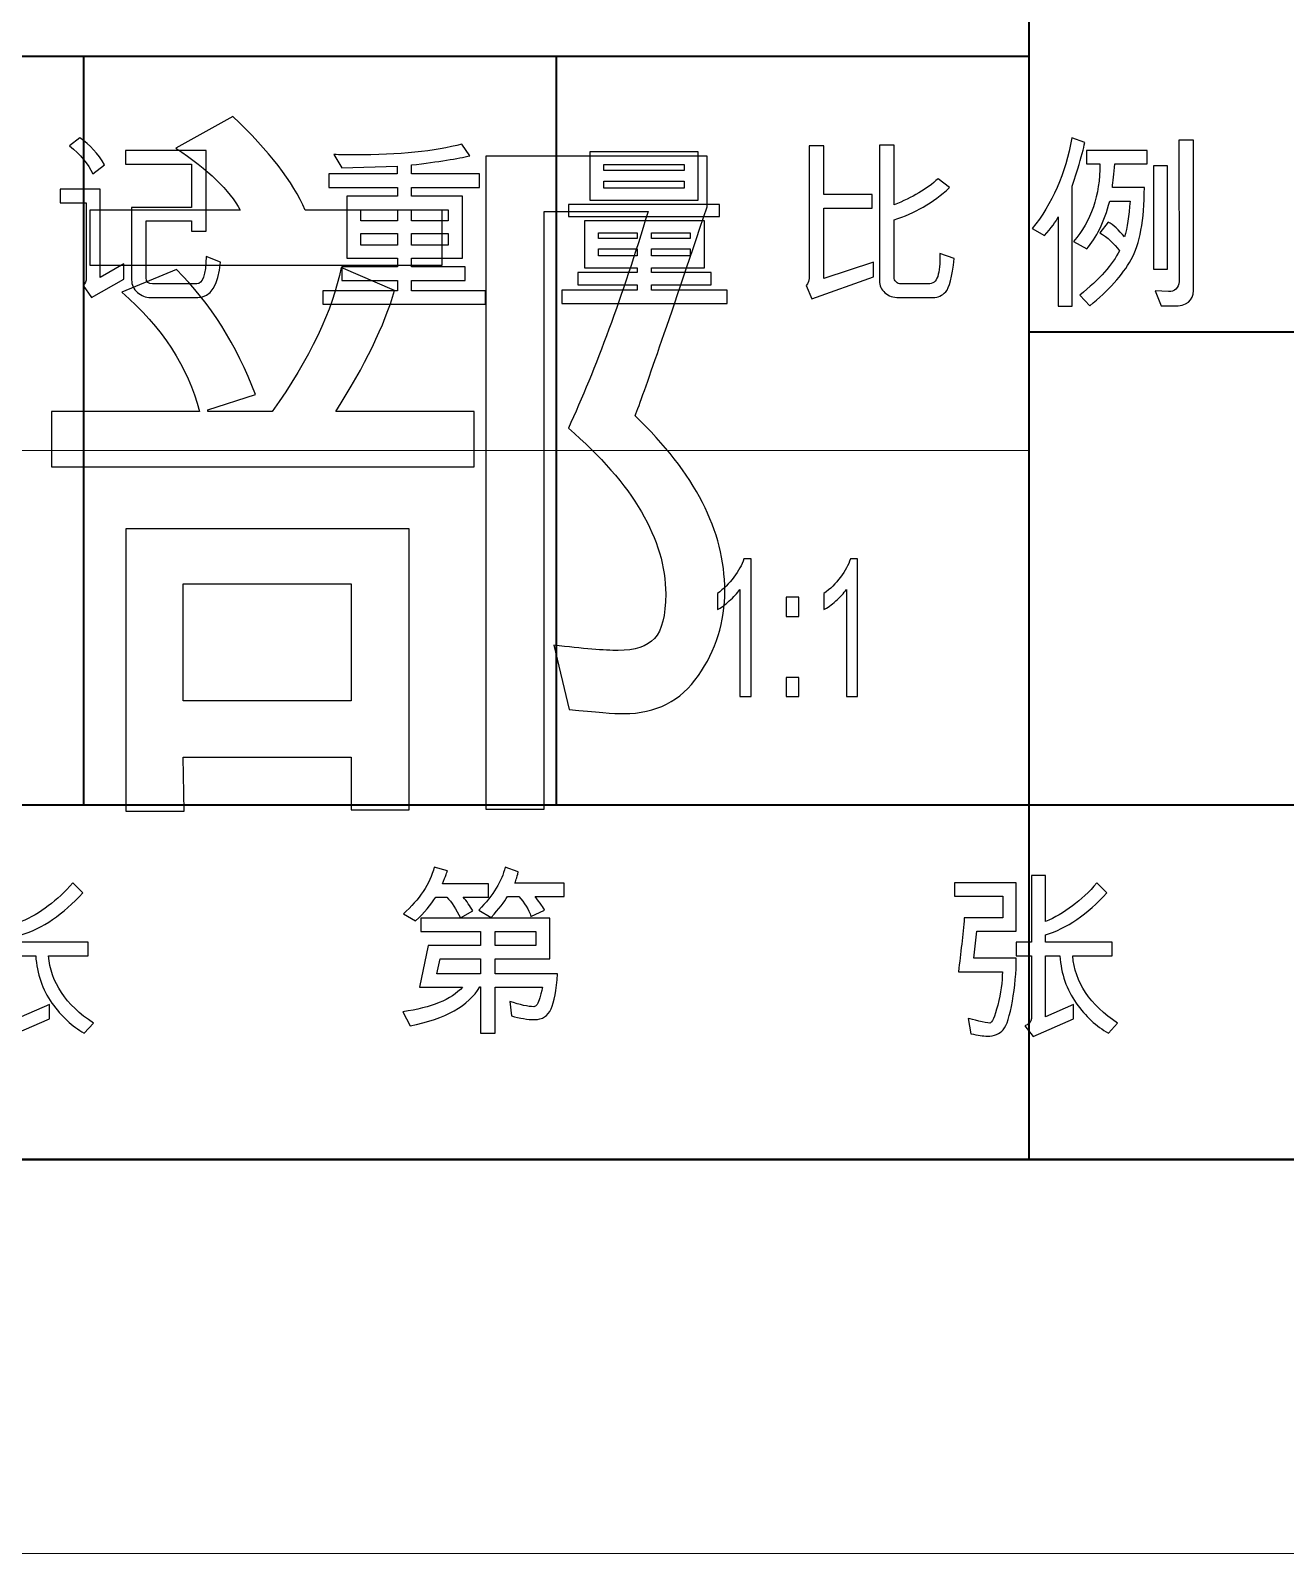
# Model space of a CAD drawing. Header units: millimetres. Extents: x -945 to 945, y -155 to 148.
# Drawn here: x 859.89 to 891.75, y -148.5 to -109.84 of the extents above; entities that cross this region are included whole.
import ezdxf

# ---------------------------------------------------------------- set-up
doc = ezdxf.new("R2010")
doc.units = ezdxf.units.MM
doc.header["$MEASUREMENT"] = 0
doc.layers.add('layer 1', color=7, linetype='Continuous')

msp = doc.modelspace()

# ---------------------------------------------------------------- linework, layer by layer
at = {"layer": 'layer 1', "lineweight": 35}
for points in [[(885.2319, -82.5), (885.2319, -82.5), (885.2319, -138.5), (885.2319, -138.5)], [(885.2319, -110.5), (885.2319, -110.5), (755.2319, -110.5), (755.2319, -110.5)], [(861.2319, -110.5), (861.2319, -110.5), (861.2319, -129.5), (861.2319, -129.5)], [(873.2319, -110.5), (873.2319, -110.5), (873.2319, -129.5), (873.2319, -129.5)], [(935.2319, -117.5), (935.2319, -117.5), (885.2319, -117.5), (885.2319, -117.5)], [(935.2319, -129.5), (935.2319, -129.5), (835.2319, -129.5), (835.2319, -129.5)], [(535.2319, -138.5), (535.2319, -138.5), (935.2319, -138.5), (935.2319, -138.5)], [(935.2319, -138.5), (935.2319, -138.5), (755.2319, -138.5), (755.2319, -138.5)]]:
    msp.add_open_spline(points, degree=3, dxfattribs=at)
at = {"layer": 'layer 1', "color": 3}
for points, knots in [([(870.337, -115.7964), (870.337, -115.7964), (861.3926, -115.7964), (861.3926, -115.7964), (861.3926, -115.7964), (861.3926, -114.3997), (861.3926, -114.3997), (861.3926, -114.3997), (865.2102, -114.3997), (865.2102, -114.3997), (864.9509, -113.9006), (864.4065, -113.3756), (863.5769, -112.8247), (863.5769, -112.8247), (865.0287, -112.0274), (865.0287, -112.0274), (865.9491, -112.8927), (866.5583, -113.6867), (866.863, -114.3997), (866.863, -114.3997), (870.337, -114.3997), (870.337, -114.3997), (870.337, -114.3997), (870.337, -115.7964), (870.337, -115.7964)], [0, 0, 0, 0, 0.125, 0.125, 0.125, 0.25, 0.25, 0.25, 0.375, 0.375, 0.375, 0.5, 0.5, 0.5, 0.625, 0.625, 0.625, 0.75, 0.75, 0.75, 0.875, 0.875, 0.875, 1, 1, 1, 1]), ([(861.7698, -113.2538), (861.7698, -113.2538), (861.4735, -113.4788), (861.4735, -113.4788), (861.3544, -113.2279), (861.1568, -112.9912), (860.8809, -112.7693), (860.8809, -112.7693), (861.1404, -112.5624), (861.1404, -112.5624), (861.4006, -112.7403), (861.6107, -112.9708), (861.7698, -113.2538)], [0, 0, 0, 0, 0.25, 0.25, 0.25, 0.5, 0.5, 0.5, 0.75, 0.75, 0.75, 1, 1, 1, 1]), ([(871.4369, -116.7916), (871.4369, -116.7916), (867.3073, -116.7916), (867.3073, -116.7916), (867.3073, -116.7916), (867.3073, -116.4475), (867.3073, -116.4475), (867.3073, -116.4475), (869.2043, -116.4475), (869.2043, -116.4475), (869.2043, -116.4475), (869.2043, -116.1833), (869.2043, -116.1833), (869.2043, -116.1833), (867.7917, -116.1833), (867.7917, -116.1833), (867.7917, -116.1833), (867.7917, -115.8407), (867.7917, -115.8407), (867.7917, -115.8407), (869.2043, -115.8407), (869.2043, -115.8407), (869.2043, -115.8407), (869.2043, -115.6157), (869.2043, -115.6157), (869.2043, -115.6157), (867.9164, -115.6157), (867.9164, -115.6157), (867.9164, -115.6157), (867.9164, -114.0495), (867.9164, -114.0495), (867.9164, -114.0495), (869.2043, -114.0495), (869.2043, -114.0495), (869.2043, -114.0495), (869.2043, -113.8221), (869.2043, -113.8221), (869.2043, -113.8221), (867.4633, -113.8221), (867.4633, -113.8221), (867.4633, -113.8221), (867.4633, -113.4796), (867.4633, -113.4796), (867.4633, -113.4796), (869.1949, -113.4796), (869.1949, -113.4796), (869.1949, -113.4796), (869.1949, -113.2867), (869.1949, -113.2867), (869.1949, -113.2867), (867.7964, -113.3236), (867.7964, -113.3236), (867.7964, -113.3236), (867.5895, -112.9904), (867.5895, -112.9904), (867.751, -112.9967), (867.9242, -112.9998), (868.1116, -112.9998), (869.2537, -112.9998), (870.1631, -112.9073), (870.8396, -112.7223), (870.8396, -112.7223), (871.0465, -113.0186), (871.0465, -113.0186), (870.7526, -113.0931), (870.2571, -113.1723), (869.5602, -113.2546), (869.5602, -113.2546), (869.5602, -113.4796), (869.5602, -113.4796), (869.5602, -113.4796), (871.2872, -113.4796), (871.2872, -113.4796), (871.2872, -113.4796), (871.2872, -113.8221), (871.2872, -113.8221), (871.2872, -113.8221), (869.5602, -113.8221), (869.5602, -113.8221), (869.5602, -113.8221), (869.5602, -114.0495), (869.5602, -114.0495), (869.5602, -114.0495), (870.856, -114.0495), (870.856, -114.0495), (870.856, -114.0495), (870.856, -115.6157), (870.856, -115.6157), (870.856, -115.6157), (869.5602, -115.6157), (869.5602, -115.6157), (869.5602, -115.6157), (869.5602, -115.8407), (869.5602, -115.8407), (869.5602, -115.8407), (870.9203, -115.8407), (870.9203, -115.8407), (870.9203, -115.8407), (870.9203, -116.1833), (870.9203, -116.1833), (870.9203, -116.1833), (869.5602, -116.1833), (869.5602, -116.1833), (869.5602, -116.1833), (869.5602, -116.4475), (869.5602, -116.4475), (869.5602, -116.4475), (871.4369, -116.4475), (871.4369, -116.4475), (871.4369, -116.4475), (871.4369, -116.7916), (871.4369, -116.7916)], [0, 0, 0, 0, 0.027027, 0.027027, 0.027027, 0.0540541, 0.0540541, 0.0540541, 0.0810811, 0.0810811, 0.0810811, 0.1081081, 0.1081081, 0.1081081, 0.1351351, 0.1351351, 0.1351351, 0.1621622, 0.1621622, 0.1621622, 0.1891892, 0.1891892, 0.1891892, 0.2162162, 0.2162162, 0.2162162, 0.2432432, 0.2432432, 0.2432432, 0.2702703, 0.2702703, 0.2702703, 0.2972973, 0.2972973, 0.2972973, 0.3243243, 0.3243243, 0.3243243, 0.3513514, 0.3513514, 0.3513514, 0.3783784, 0.3783784, 0.3783784, 0.4054054, 0.4054054, 0.4054054, 0.4324324, 0.4324324, 0.4324324, 0.4594595, 0.4594595, 0.4594595, 0.4864865, 0.4864865, 0.4864865, 0.5135135, 0.5135135, 0.5135135, 0.5405405, 0.5405405, 0.5405405, 0.5675676, 0.5675676, 0.5675676, 0.5945946, 0.5945946, 0.5945946, 0.6216216, 0.6216216, 0.6216216, 0.6486486, 0.6486486, 0.6486486, 0.6756757, 0.6756757, 0.6756757, 0.7027027, 0.7027027, 0.7027027, 0.7297297, 0.7297297, 0.7297297, 0.7567568, 0.7567568, 0.7567568, 0.7837838, 0.7837838, 0.7837838, 0.8108108, 0.8108108, 0.8108108, 0.8378378, 0.8378378, 0.8378378, 0.8648649, 0.8648649, 0.8648649, 0.8918919, 0.8918919, 0.8918919, 0.9189189, 0.9189189, 0.9189189, 0.9459459, 0.9459459, 0.9459459, 0.972973, 0.972973, 0.972973, 1, 1, 1, 1]), ([(881.2937, -116.0962), (881.2937, -116.0962), (879.7274, -116.6559), (879.7274, -116.6559), (879.7274, -116.6559), (879.5855, -116.3141), (879.5855, -116.3141), (879.6357, -116.2608), (879.6608, -116.1738), (879.6608, -116.0546), (879.6608, -116.0546), (879.6608, -112.7724), (879.6608, -112.7724), (879.6608, -112.7724), (880.0332, -112.7724), (880.0332, -112.7724), (880.0332, -112.7724), (880.0332, -114.0039), (880.0332, -114.0039), (880.0332, -114.0039), (881.2545, -114.0039), (881.2545, -114.0039), (881.2545, -114.0039), (881.2545, -114.3481), (881.2545, -114.3481), (881.2545, -114.3481), (880.0332, -114.3481), (880.0332, -114.3481), (880.0332, -114.3481), (880.0332, -116.1346), (880.0332, -116.1346), (880.0332, -116.1346), (881.2937, -115.7215), (881.2937, -115.7215), (881.2937, -115.7215), (881.2937, -116.0962), (881.2937, -116.0962)], [0, 0, 0, 0, 0.0833333, 0.0833333, 0.0833333, 0.1666667, 0.1666667, 0.1666667, 0.25, 0.25, 0.25, 0.3333333, 0.3333333, 0.3333333, 0.4166667, 0.4166667, 0.4166667, 0.5, 0.5, 0.5, 0.5833333, 0.5833333, 0.5833333, 0.6666667, 0.6666667, 0.6666667, 0.75, 0.75, 0.75, 0.8333333, 0.8333333, 0.8333333, 0.9166667, 0.9166667, 0.9166667, 1, 1, 1, 1]), ([(883.3382, -115.6321), (883.2856, -116.097), (883.2143, -116.3784), (883.1234, -116.4748), (883.0324, -116.5712), (882.9266, -116.6198), (882.8074, -116.6198), (882.8074, -116.6198), (881.9326, -116.6198), (881.9326, -116.6198), (881.7899, -116.6198), (881.6731, -116.5791), (881.5814, -116.4991), (881.4889, -116.4184), (881.4434, -116.3173), (881.4434, -116.1942), (881.4434, -116.1942), (881.4434, -112.752), (881.4434, -112.752), (881.4434, -112.752), (881.815, -112.752), (881.815, -112.752), (881.815, -112.752), (881.815, -114.2634), (881.815, -114.2634), (882.276, -114.0839), (882.6475, -113.8644), (882.929, -113.6041), (882.929, -113.6041), (883.2206, -113.8291), (883.2206, -113.8291), (882.8012, -114.2132), (882.3324, -114.4852), (881.815, -114.6444), (881.815, -114.6444), (881.815, -116.1025), (881.815, -116.1025), (881.815, -116.1471), (881.8307, -116.1871), (881.862, -116.2224), (881.8934, -116.2577), (881.9349, -116.2749), (881.9851, -116.2749), (881.9851, -116.2749), (882.6765, -116.2749), (882.6765, -116.2749), (882.7957, -116.2749), (882.8772, -116.2106), (882.9203, -116.0813), (882.9627, -115.9512), (882.9823, -115.7575), (882.9776, -115.4988), (882.9776, -115.4988), (883.3382, -115.6321), (883.3382, -115.6321)], [0, 0, 0, 0, 0.0555556, 0.0555556, 0.0555556, 0.1111111, 0.1111111, 0.1111111, 0.1666667, 0.1666667, 0.1666667, 0.2222222, 0.2222222, 0.2222222, 0.2777778, 0.2777778, 0.2777778, 0.3333333, 0.3333333, 0.3333333, 0.3888889, 0.3888889, 0.3888889, 0.4444444, 0.4444444, 0.4444444, 0.5, 0.5, 0.5, 0.5555556, 0.5555556, 0.5555556, 0.6111111, 0.6111111, 0.6111111, 0.6666667, 0.6666667, 0.6666667, 0.7222222, 0.7222222, 0.7222222, 0.7777778, 0.7777778, 0.7777778, 0.8333333, 0.8333333, 0.8333333, 0.8888889, 0.8888889, 0.8888889, 0.9444444, 0.9444444, 0.9444444, 1, 1, 1, 1]), ([(886.6539, -112.683), (886.6265, -112.8304), (886.5669, -113.053), (886.4752, -113.3517), (886.4752, -113.3517), (886.3372, -113.7923), (886.3372, -113.7923), (886.3372, -113.7923), (886.3372, -116.8354), (886.3372, -116.8354), (886.3372, -116.8354), (885.9813, -116.8354), (885.9813, -116.8354), (885.9813, -116.8354), (885.9813, -114.5683), (885.9813, -114.5683), (885.9202, -114.6953), (885.8034, -114.8545), (885.6317, -115.0442), (885.6317, -115.0442), (885.3173, -114.8647), (885.3173, -114.8647), (885.8285, -114.2508), (886.1655, -113.4834), (886.3278, -112.5639), (886.3278, -112.5639), (886.6539, -112.683), (886.6539, -112.683)], [0, 0, 0, 0, 0.1111111, 0.1111111, 0.1111111, 0.2222222, 0.2222222, 0.2222222, 0.3333333, 0.3333333, 0.3333333, 0.4444444, 0.4444444, 0.4444444, 0.5555556, 0.5555556, 0.5555556, 0.6666667, 0.6666667, 0.6666667, 0.7777778, 0.7777778, 0.7777778, 0.8888889, 0.8888889, 0.8888889, 1, 1, 1, 1]), ([(888.2343, -113.2271), (888.2343, -113.2271), (887.4143, -113.2271), (887.4143, -113.2271), (887.3932, -113.4771), (887.3728, -113.6778), (887.3547, -113.8291), (887.3547, -113.8291), (888.1677, -113.8291), (888.1677, -113.8291), (888.1645, -114.6546), (888.0524, -115.2637), (887.8314, -115.6572), (887.6095, -116.0507), (887.2599, -116.4419), (886.7801, -116.8307), (886.7801, -116.8307), (886.5254, -116.5571), (886.5254, -116.5571), (887.031, -116.155), (887.3665, -115.7787), (887.5335, -115.4299), (887.4002, -115.2449), (887.2332, -115.0936), (887.0333, -114.9775), (887.0333, -114.9775), (887.2513, -114.704), (887.2513, -114.704), (887.3798, -114.7761), (887.5178, -114.9015), (887.6644, -115.081), (887.7302, -114.8513), (887.7773, -114.5487), (887.8047, -114.1732), (887.8047, -114.1732), (887.2881, -114.1732), (887.2881, -114.1732), (887.1439, -114.7032), (886.9495, -115.1077), (886.7049, -115.386), (886.7049, -115.386), (886.367, -115.1931), (886.367, -115.1931), (886.8154, -114.6836), (887.0396, -114.0282), (887.0396, -113.2271), (887.0396, -113.2271), (886.6955, -113.2271), (886.6955, -113.2271), (886.6955, -113.2271), (886.6955, -112.8853), (886.6955, -112.8853), (886.6955, -112.8853), (888.2343, -112.8853), (888.2343, -112.8853), (888.2343, -112.8853), (888.2343, -113.2271), (888.2343, -113.2271)], [0, 0, 0, 0, 0.0526316, 0.0526316, 0.0526316, 0.1052632, 0.1052632, 0.1052632, 0.1578947, 0.1578947, 0.1578947, 0.2105263, 0.2105263, 0.2105263, 0.2631579, 0.2631579, 0.2631579, 0.3157895, 0.3157895, 0.3157895, 0.3684211, 0.3684211, 0.3684211, 0.4210526, 0.4210526, 0.4210526, 0.4736842, 0.4736842, 0.4736842, 0.5263158, 0.5263158, 0.5263158, 0.5789474, 0.5789474, 0.5789474, 0.6315789, 0.6315789, 0.6315789, 0.6842105, 0.6842105, 0.6842105, 0.7368421, 0.7368421, 0.7368421, 0.7894737, 0.7894737, 0.7894737, 0.8421053, 0.8421053, 0.8421053, 0.8947368, 0.8947368, 0.8947368, 0.9473684, 0.9473684, 0.9473684, 1, 1, 1, 1]), ([(889.4102, -116.4403), (889.4102, -116.7053), (889.244, -116.8354), (888.9116, -116.8307), (888.9116, -116.8307), (888.5949, -116.826), (888.5949, -116.826), (888.5949, -116.826), (888.4405, -116.4497), (888.4405, -116.4497), (888.4405, -116.4497), (888.783, -116.4678), (888.783, -116.4678), (888.8552, -116.474), (888.9171, -116.4529), (888.9688, -116.4035), (889.0213, -116.3549), (889.0472, -116.2922), (889.0472, -116.2153), (889.0472, -116.2153), (889.0378, -112.6258), (889.0378, -112.6258), (889.0378, -112.6258), (889.4102, -112.6258), (889.4102, -112.6258), (889.4102, -112.6258), (889.4102, -116.4403), (889.4102, -116.4403)], [0, 0, 0, 0, 0.1111111, 0.1111111, 0.1111111, 0.2222222, 0.2222222, 0.2222222, 0.3333333, 0.3333333, 0.3333333, 0.4444444, 0.4444444, 0.4444444, 0.5555556, 0.5555556, 0.5555556, 0.6666667, 0.6666667, 0.6666667, 0.7777778, 0.7777778, 0.7777778, 0.8888889, 0.8888889, 0.8888889, 1, 1, 1, 1]), ([(864.7142, -115.7176), (864.6578, -116.3166), (864.4649, -116.616), (864.138, -116.616), (864.138, -116.616), (862.9363, -116.616), (862.9363, -116.616), (862.814, -116.616), (862.7035, -116.5729), (862.6047, -116.4875), (862.5059, -116.402), (862.4565, -116.2962), (862.4565, -116.1707), (862.4565, -116.1707), (862.4565, -114.3309), (862.4565, -114.3309), (862.4565, -114.3309), (863.9813, -114.3309), (863.9813, -114.3309), (863.9813, -114.3309), (863.9813, -113.235), (863.9813, -113.235), (863.9813, -113.235), (862.2982, -113.235), (862.2982, -113.235), (862.2982, -113.235), (862.2982, -112.8908), (862.2982, -112.8908), (862.2982, -112.8908), (864.3536, -112.8908), (864.3536, -112.8908), (864.3536, -112.8908), (864.3536, -114.9329), (864.3536, -114.9329), (864.3536, -114.9329), (863.9813, -114.9329), (863.9813, -114.9329), (863.9813, -114.9329), (863.9813, -114.675), (863.9813, -114.675), (863.9813, -114.675), (862.8289, -114.675), (862.8289, -114.675), (862.8289, -114.675), (862.8289, -116.1174), (862.8289, -116.1174), (862.8289, -116.2217), (862.8822, -116.2734), (862.9896, -116.2734), (862.9896, -116.2734), (864.1122, -116.2734), (864.1122, -116.2734), (864.258, -116.2734), (864.3379, -116.0406), (864.3536, -115.5734), (864.3536, -115.5734), (864.7142, -115.7176), (864.7142, -115.7176)], [0, 0, 0, 0, 0.0526316, 0.0526316, 0.0526316, 0.1052632, 0.1052632, 0.1052632, 0.1578947, 0.1578947, 0.1578947, 0.2105263, 0.2105263, 0.2105263, 0.2631579, 0.2631579, 0.2631579, 0.3157895, 0.3157895, 0.3157895, 0.3684211, 0.3684211, 0.3684211, 0.4210526, 0.4210526, 0.4210526, 0.4736842, 0.4736842, 0.4736842, 0.5263158, 0.5263158, 0.5263158, 0.5789474, 0.5789474, 0.5789474, 0.6315789, 0.6315789, 0.6315789, 0.6842105, 0.6842105, 0.6842105, 0.7368421, 0.7368421, 0.7368421, 0.7894737, 0.7894737, 0.7894737, 0.8421053, 0.8421053, 0.8421053, 0.8947368, 0.8947368, 0.8947368, 0.9473684, 0.9473684, 0.9473684, 1, 1, 1, 1]), ([(875.237, -119.6237), (876.7569, -121.0723), (877.5152, -122.5501), (877.5152, -124.057), (877.5152, -124.8543), (877.2916, -125.5737), (876.8444, -126.2154), (876.4004, -126.8603), (875.7685, -127.1811), (874.9518, -127.1811), (874.7055, -127.1811), (874.2421, -127.1455), (873.5648, -127.0742), (873.5648, -127.0742), (873.1759, -125.4441), (873.1759, -125.4441), (873.918, -125.5316), (874.4625, -125.577), (874.8092, -125.577), (875.2338, -125.577), (875.5416, -125.4732), (875.7296, -125.2723), (875.9208, -125.0682), (876.0148, -124.6922), (876.0148, -124.1413), (876.0148, -122.7608), (875.1916, -121.3608), (873.5453, -119.9348), (874.2421, -118.4182), (874.9162, -116.5839), (875.5676, -114.4386), (875.5676, -114.4386), (872.9296, -114.4386), (872.9296, -114.4386), (872.9296, -114.4386), (872.9296, -129.6019), (872.9296, -129.6019), (872.9296, -129.6019), (871.4486, -129.6019), (871.4486, -129.6019), (871.4486, -129.6019), (871.4486, -113.0321), (871.4486, -113.0321), (871.4486, -113.0321), (877.068, -113.0321), (877.068, -113.0321), (877.068, -113.0321), (877.068, -114.3154), (877.068, -114.3154), (876.0699, -117.2904), (875.4574, -119.0598), (875.237, -119.6237)], [0, 0, 0, 0, 0.0588235, 0.0588235, 0.0588235, 0.1176471, 0.1176471, 0.1176471, 0.1764706, 0.1764706, 0.1764706, 0.2352941, 0.2352941, 0.2352941, 0.2941176, 0.2941176, 0.2941176, 0.3529412, 0.3529412, 0.3529412, 0.4117647, 0.4117647, 0.4117647, 0.4705882, 0.4705882, 0.4705882, 0.5294118, 0.5294118, 0.5294118, 0.5882353, 0.5882353, 0.5882353, 0.6470588, 0.6470588, 0.6470588, 0.7058824, 0.7058824, 0.7058824, 0.7647059, 0.7647059, 0.7647059, 0.8235294, 0.8235294, 0.8235294, 0.8823529, 0.8823529, 0.8823529, 0.9411765, 0.9411765, 0.9411765, 1, 1, 1, 1]), ([(876.8403, -114.1482), (876.8403, -114.1482), (874.0887, -114.1482), (874.0887, -114.1482), (874.0887, -114.1482), (874.0887, -112.9198), (874.0887, -112.9198), (874.0887, -112.9198), (876.8403, -112.9198), (876.8403, -112.9198), (876.8403, -112.9198), (876.8403, -114.1482), (876.8403, -114.1482)], [0, 0, 0, 0, 0.25, 0.25, 0.25, 0.5, 0.5, 0.5, 0.75, 0.75, 0.75, 1, 1, 1, 1]), ([(876.482, -113.3949), (876.482, -113.3949), (876.482, -113.2436), (876.482, -113.2436), (876.482, -113.2436), (874.4454, -113.2436), (874.4454, -113.2436), (874.4454, -113.2436), (874.4454, -113.3949), (874.4454, -113.3949), (874.4454, -113.3949), (876.482, -113.3949), (876.482, -113.3949)], [0, 0, 0, 0, 0.25, 0.25, 0.25, 0.5, 0.5, 0.5, 0.75, 0.75, 0.75, 1, 1, 1, 1]), ([(888.7556, -115.8986), (888.7556, -115.8986), (888.3974, -115.8986), (888.3974, -115.8986), (888.3974, -115.8986), (888.3974, -113.2757), (888.3974, -113.2757), (888.3974, -113.2757), (888.7556, -113.2757), (888.7556, -113.2757), (888.7556, -113.2757), (888.7556, -115.8986), (888.7556, -115.8986)], [0, 0, 0, 0, 0.25, 0.25, 0.25, 0.5, 0.5, 0.5, 0.75, 0.75, 0.75, 1, 1, 1, 1]), ([(862.259, -116.1566), (862.259, -116.1566), (861.4367, -116.616), (861.4367, -116.616), (861.4367, -116.616), (861.2258, -116.315), (861.2258, -116.315), (861.2791, -116.2648), (861.3058, -116.199), (861.3058, -116.1174), (861.3058, -116.1174), (861.3058, -114.2141), (861.3058, -114.2141), (861.3058, -114.2141), (860.6418, -114.2141), (860.6418, -114.2141), (860.6418, -114.2141), (860.6418, -113.8692), (860.6418, -113.8692), (860.6418, -113.8692), (861.6617, -113.8692), (861.6617, -113.8692), (861.6617, -113.8692), (861.6617, -116.1088), (861.6617, -116.1088), (861.6617, -116.1088), (862.259, -115.7662), (862.259, -115.7662), (862.259, -115.7662), (862.259, -116.1566), (862.259, -116.1566)], [0, 0, 0, 0, 0.1, 0.1, 0.1, 0.2, 0.2, 0.2, 0.3, 0.3, 0.3, 0.4, 0.4, 0.4, 0.5, 0.5, 0.5, 0.6, 0.6, 0.6, 0.7, 0.7, 0.7, 0.8, 0.8, 0.8, 0.9, 0.9, 0.9, 1, 1, 1, 1]), ([(876.482, -113.8425), (876.482, -113.8425), (876.482, -113.6685), (876.482, -113.6685), (876.482, -113.6685), (874.4454, -113.6685), (874.4454, -113.6685), (874.4454, -113.6685), (874.4454, -113.8425), (874.4454, -113.8425), (874.4454, -113.8425), (876.482, -113.8425), (876.482, -113.8425)], [0, 0, 0, 0, 0.25, 0.25, 0.25, 0.5, 0.5, 0.5, 0.75, 0.75, 0.75, 1, 1, 1, 1]), ([(869.2043, -114.6695), (869.2043, -114.6695), (869.2043, -114.392), (869.2043, -114.392), (869.2043, -114.392), (868.2723, -114.392), (868.2723, -114.392), (868.2723, -114.392), (868.2723, -114.6695), (868.2723, -114.6695), (868.2723, -114.6695), (869.2043, -114.6695), (869.2043, -114.6695)], [0, 0, 0, 0, 0.25, 0.25, 0.25, 0.5, 0.5, 0.5, 0.75, 0.75, 0.75, 1, 1, 1, 1]), ([(870.497, -114.6695), (870.497, -114.6695), (870.497, -114.392), (870.497, -114.392), (870.497, -114.392), (869.5602, -114.392), (869.5602, -114.392), (869.5602, -114.392), (869.5602, -114.6695), (869.5602, -114.6695), (869.5602, -114.6695), (870.497, -114.6695), (870.497, -114.6695)], [0, 0, 0, 0, 0.25, 0.25, 0.25, 0.5, 0.5, 0.5, 0.75, 0.75, 0.75, 1, 1, 1, 1]), ([(877.3851, -114.5614), (877.3851, -114.5614), (873.5517, -114.5614), (873.5517, -114.5614), (873.5517, -114.5614), (873.5517, -114.2564), (873.5517, -114.2564), (873.5517, -114.2564), (877.3851, -114.2564), (877.3851, -114.2564), (877.3851, -114.2564), (877.3851, -114.5614), (877.3851, -114.5614)], [0, 0, 0, 0, 0.25, 0.25, 0.25, 0.5, 0.5, 0.5, 0.75, 0.75, 0.75, 1, 1, 1, 1]), ([(877.5779, -116.7712), (877.5779, -116.7712), (873.3746, -116.7712), (873.3746, -116.7712), (873.3746, -116.7712), (873.3746, -116.4286), (873.3746, -116.4286), (873.3746, -116.4286), (875.2928, -116.4286), (875.2928, -116.4286), (875.2928, -116.4286), (875.2928, -116.293), (875.2928, -116.293), (875.2928, -116.293), (873.7838, -116.293), (873.7838, -116.293), (873.7838, -116.293), (873.7838, -115.9857), (873.7838, -115.9857), (873.7838, -115.9857), (875.2928, -115.9857), (875.2928, -115.9857), (875.2928, -115.9857), (875.2928, -115.8634), (875.2928, -115.8634), (875.2928, -115.8634), (873.9515, -115.8634), (873.9515, -115.8634), (873.9515, -115.8634), (873.9515, -114.6695), (873.9515, -114.6695), (873.9515, -114.6695), (876.997, -114.6695), (876.997, -114.6695), (876.997, -114.6695), (876.997, -115.8634), (876.997, -115.8634), (876.997, -115.8634), (875.6511, -115.8634), (875.6511, -115.8634), (875.6511, -115.8634), (875.6511, -115.9857), (875.6511, -115.9857), (875.6511, -115.9857), (877.1734, -115.9857), (877.1734, -115.9857), (877.1734, -115.9857), (877.1734, -116.293), (877.1734, -116.293), (877.1734, -116.293), (875.6511, -116.293), (875.6511, -116.293), (875.6511, -116.293), (875.6511, -116.4286), (875.6511, -116.4286), (875.6511, -116.4286), (877.5779, -116.4286), (877.5779, -116.4286), (877.5779, -116.4286), (877.5779, -116.7712), (877.5779, -116.7712)], [0, 0, 0, 0, 0.05, 0.05, 0.05, 0.1, 0.1, 0.1, 0.15, 0.15, 0.15, 0.2, 0.2, 0.2, 0.25, 0.25, 0.25, 0.3, 0.3, 0.3, 0.35, 0.35, 0.35, 0.4, 0.4, 0.4, 0.45, 0.45, 0.45, 0.5, 0.5, 0.5, 0.55, 0.55, 0.55, 0.6, 0.6, 0.6, 0.65, 0.65, 0.65, 0.7, 0.7, 0.7, 0.75, 0.75, 0.75, 0.8, 0.8, 0.8, 0.85, 0.85, 0.85, 0.9, 0.9, 0.9, 0.95, 0.95, 0.95, 1, 1, 1, 1]), ([(869.2043, -115.2896), (869.2043, -115.2896), (869.2043, -114.9933), (869.2043, -114.9933), (869.2043, -114.9933), (868.2723, -114.9933), (868.2723, -114.9933), (868.2723, -114.9933), (868.2723, -115.2896), (868.2723, -115.2896), (868.2723, -115.2896), (869.2043, -115.2896), (869.2043, -115.2896)], [0, 0, 0, 0, 0.25, 0.25, 0.25, 0.5, 0.5, 0.5, 0.75, 0.75, 0.75, 1, 1, 1, 1]), ([(870.497, -115.2896), (870.497, -115.2896), (870.497, -114.9933), (870.497, -114.9933), (870.497, -114.9933), (869.5602, -114.9933), (869.5602, -114.9933), (869.5602, -114.9933), (869.5602, -115.2896), (869.5602, -115.2896), (869.5602, -115.2896), (870.497, -115.2896), (870.497, -115.2896)], [0, 0, 0, 0, 0.25, 0.25, 0.25, 0.5, 0.5, 0.5, 0.75, 0.75, 0.75, 1, 1, 1, 1]), ([(875.2928, -115.1219), (875.2928, -115.1219), (875.2928, -114.9753), (875.2928, -114.9753), (875.2928, -114.9753), (874.3098, -114.9753), (874.3098, -114.9753), (874.3098, -114.9753), (874.3098, -115.1219), (874.3098, -115.1219), (874.3098, -115.1219), (875.2928, -115.1219), (875.2928, -115.1219)], [0, 0, 0, 0, 0.25, 0.25, 0.25, 0.5, 0.5, 0.5, 0.75, 0.75, 0.75, 1, 1, 1, 1]), ([(876.638, -115.1219), (876.638, -115.1219), (876.638, -114.9753), (876.638, -114.9753), (876.638, -114.9753), (875.6511, -114.9753), (875.6511, -114.9753), (875.6511, -114.9753), (875.6511, -115.1219), (875.6511, -115.1219), (875.6511, -115.1219), (876.638, -115.1219), (876.638, -115.1219)], [0, 0, 0, 0, 0.25, 0.25, 0.25, 0.5, 0.5, 0.5, 0.75, 0.75, 0.75, 1, 1, 1, 1]), ([(875.2928, -115.5585), (875.2928, -115.5585), (875.2928, -115.3837), (875.2928, -115.3837), (875.2928, -115.3837), (874.3098, -115.3837), (874.3098, -115.3837), (874.3098, -115.3837), (874.3098, -115.5585), (874.3098, -115.5585), (874.3098, -115.5585), (875.2928, -115.5585), (875.2928, -115.5585)], [0, 0, 0, 0, 0.25, 0.25, 0.25, 0.5, 0.5, 0.5, 0.75, 0.75, 0.75, 1, 1, 1, 1]), ([(876.638, -115.5585), (876.638, -115.5585), (876.638, -115.3837), (876.638, -115.3837), (876.638, -115.3837), (875.6511, -115.3837), (875.6511, -115.3837), (875.6511, -115.3837), (875.6511, -115.5585), (875.6511, -115.5585), (875.6511, -115.5585), (876.638, -115.5585), (876.638, -115.5585)], [0, 0, 0, 0, 0.25, 0.25, 0.25, 0.5, 0.5, 0.5, 0.75, 0.75, 0.75, 1, 1, 1, 1]), ([(871.1537, -120.9135), (871.1537, -120.9135), (860.4236, -120.9135), (860.4236, -120.9135), (860.4236, -120.9135), (860.4236, -119.5103), (860.4236, -119.5103), (860.4236, -119.5103), (864.1764, -119.5103), (864.1764, -119.5103), (863.8847, -118.3825), (863.2301, -117.3714), (862.2093, -116.4802), (862.2093, -116.4802), (863.5963, -115.9098), (863.5963, -115.9098), (864.4583, -116.7654), (865.1259, -117.8219), (865.5991, -119.0825), (865.5991, -119.0825), (864.3935, -119.4714), (864.3935, -119.4714), (864.3935, -119.4714), (864.3935, -119.5103), (864.3935, -119.5103), (864.3935, -119.5103), (866.0268, -119.5103), (866.0268, -119.5103), (866.9829, -118.1622), (867.5662, -116.9436), (867.7736, -115.8548), (867.7736, -115.8548), (869.1315, -116.4413), (869.1315, -116.4413), (868.8787, -117.3228), (868.3829, -118.3436), (867.6407, -119.5103), (867.6407, -119.5103), (871.1537, -119.5103), (871.1537, -119.5103), (871.1537, -119.5103), (871.1537, -120.9135), (871.1537, -120.9135)], [0, 0, 0, 0, 0.0714286, 0.0714286, 0.0714286, 0.1428571, 0.1428571, 0.1428571, 0.2142857, 0.2142857, 0.2142857, 0.2857143, 0.2857143, 0.2857143, 0.3571429, 0.3571429, 0.3571429, 0.4285714, 0.4285714, 0.4285714, 0.5, 0.5, 0.5, 0.5714286, 0.5714286, 0.5714286, 0.6428571, 0.6428571, 0.6428571, 0.7142857, 0.7142857, 0.7142857, 0.7857143, 0.7857143, 0.7857143, 0.8571429, 0.8571429, 0.8571429, 0.9285714, 0.9285714, 0.9285714, 1, 1, 1, 1]), ([(869.5009, -129.6214), (869.5009, -129.6214), (868.0296, -129.6214), (868.0296, -129.6214), (868.0296, -129.6214), (868.0296, -128.283), (868.0296, -128.283), (868.0296, -128.283), (863.7681, -128.283), (863.7681, -128.283), (863.7681, -128.283), (863.7875, -129.657), (863.7875, -129.657), (863.7875, -129.657), (862.3065, -129.657), (862.3065, -129.657), (862.3065, -129.657), (862.3065, -122.4885), (862.3065, -122.4885), (862.3065, -122.4885), (869.5009, -122.4885), (869.5009, -122.4885), (869.5009, -122.4885), (869.5009, -129.6214), (869.5009, -129.6214)], [0, 0, 0, 0, 0.125, 0.125, 0.125, 0.25, 0.25, 0.25, 0.375, 0.375, 0.375, 0.5, 0.5, 0.5, 0.625, 0.625, 0.625, 0.75, 0.75, 0.75, 0.875, 0.875, 0.875, 1, 1, 1, 1]), ([(878.1843, -126.75), (878.1843, -126.75), (877.8991, -126.75), (877.8991, -126.75), (877.8991, -126.75), (877.8991, -124.0262), (877.8991, -124.0262), (877.8304, -124.125), (877.7402, -124.223), (877.6289, -124.3211), (877.5175, -124.4191), (877.417, -124.4928), (877.3284, -124.5414), (877.3284, -124.5414), (877.3284, -124.1282), (877.3284, -124.1282), (877.4878, -124.0164), (877.6272, -123.8803), (877.7467, -123.7199), (877.8661, -123.5603), (877.9509, -123.4056), (878.0007, -123.2549), (878.0007, -123.2549), (878.1843, -123.2549), (878.1843, -123.2549), (878.1843, -123.2549), (878.1843, -126.75), (878.1843, -126.75)], [0, 0, 0, 0, 0.1111111, 0.1111111, 0.1111111, 0.2222222, 0.2222222, 0.2222222, 0.3333333, 0.3333333, 0.3333333, 0.4444444, 0.4444444, 0.4444444, 0.5555556, 0.5555556, 0.5555556, 0.6666667, 0.6666667, 0.6666667, 0.7777778, 0.7777778, 0.7777778, 0.8888889, 0.8888889, 0.8888889, 1, 1, 1, 1]), ([(880.8885, -126.75), (880.8885, -126.75), (880.6032, -126.75), (880.6032, -126.75), (880.6032, -126.75), (880.6032, -124.0262), (880.6032, -124.0262), (880.5346, -124.125), (880.4443, -124.223), (880.333, -124.3211), (880.2217, -124.4191), (880.1212, -124.4928), (880.0325, -124.5414), (880.0325, -124.5414), (880.0325, -124.1282), (880.0325, -124.1282), (880.1919, -124.0164), (880.3314, -123.8803), (880.4508, -123.7199), (880.5702, -123.5603), (880.655, -123.4056), (880.7048, -123.2549), (880.7048, -123.2549), (880.8885, -123.2549), (880.8885, -123.2549), (880.8885, -123.2549), (880.8885, -126.75), (880.8885, -126.75)], [0, 0, 0, 0, 0.1111111, 0.1111111, 0.1111111, 0.2222222, 0.2222222, 0.2222222, 0.3333333, 0.3333333, 0.3333333, 0.4444444, 0.4444444, 0.4444444, 0.5555556, 0.5555556, 0.5555556, 0.6666667, 0.6666667, 0.6666667, 0.7777778, 0.7777778, 0.7777778, 0.8888889, 0.8888889, 0.8888889, 1, 1, 1, 1]), ([(868.0296, -126.857), (868.0296, -126.857), (868.0296, -123.8853), (868.0296, -123.8853), (868.0296, -123.8853), (863.7681, -123.8853), (863.7681, -123.8853), (863.7681, -123.8853), (863.7681, -126.857), (863.7681, -126.857), (863.7681, -126.857), (868.0296, -126.857), (868.0296, -126.857)], [0, 0, 0, 0, 0.25, 0.25, 0.25, 0.5, 0.5, 0.5, 0.75, 0.75, 0.75, 1, 1, 1, 1]), ([(879.0733, -124.7132), (879.0733, -124.7132), (879.0733, -124.2271), (879.0733, -124.2271), (879.0733, -124.2271), (879.3976, -124.2271), (879.3976, -124.2271), (879.3976, -124.2271), (879.3976, -124.7132), (879.3976, -124.7132), (879.3976, -124.7132), (879.0733, -124.7132), (879.0733, -124.7132)], [0, 0, 0, 0, 0.25, 0.25, 0.25, 0.5, 0.5, 0.5, 0.75, 0.75, 0.75, 1, 1, 1, 1]), ([(879.0733, -126.75), (879.0733, -126.75), (879.0733, -126.2639), (879.0733, -126.2639), (879.0733, -126.2639), (879.3976, -126.2639), (879.3976, -126.2639), (879.3976, -126.2639), (879.3976, -126.75), (879.3976, -126.75), (879.3976, -126.75), (879.0733, -126.75), (879.0733, -126.75)], [0, 0, 0, 0, 0.25, 0.25, 0.25, 0.5, 0.5, 0.5, 0.75, 0.75, 0.75, 1, 1, 1, 1]), ([(861.4886, -135.0353), (861.4886, -135.0353), (861.2542, -135.2877), (861.2542, -135.2877), (860.9485, -135.1191), (860.6749, -134.8659), (860.4335, -134.5265), (860.192, -134.1871), (860.0548, -133.7873), (860.0211, -133.3263), (860.0211, -133.3263), (859.6558, -133.3263), (859.6558, -133.3263), (859.6558, -133.3263), (859.6558, -134.8746), (859.6558, -134.8746), (859.6558, -134.8746), (860.37, -134.5602), (860.37, -134.5602), (860.37, -134.5602), (860.37, -134.9318), (860.37, -134.9318), (860.37, -134.9318), (859.3438, -135.3778), (859.3438, -135.3778), (859.3438, -135.3778), (859.1322, -135.1089), (859.1322, -135.1089), (859.2427, -135.0643), (859.2976, -135.0023), (859.2976, -134.9224), (859.2976, -134.9224), (859.2976, -133.3263), (859.2976, -133.3263), (859.2976, -133.3263), (858.9166, -133.3263), (858.9166, -133.3263), (858.9166, -133.3263), (858.9166, -132.9845), (858.9166, -132.9845), (858.9166, -132.9845), (859.2976, -132.9845), (859.2976, -132.9845), (859.2976, -132.9845), (859.2976, -131.2897), (859.2976, -131.2897), (859.2976, -131.2897), (859.6558, -131.2897), (859.6558, -131.2897), (859.6558, -131.2897), (859.6558, -132.4609), (859.6558, -132.4609), (860.134, -132.2571), (860.5691, -131.9294), (860.9626, -131.4778), (860.9626, -131.4778), (861.2158, -131.7279), (861.2158, -131.7279), (860.718, -132.279), (860.1983, -132.6349), (859.6558, -132.7964), (859.6558, -132.7964), (859.6558, -132.9845), (859.6558, -132.9845), (859.6558, -132.9845), (861.353, -132.9845), (861.353, -132.9845), (861.353, -132.9845), (861.353, -133.3263), (861.353, -133.3263), (861.353, -133.3263), (860.3472, -133.3263), (860.3472, -133.3263), (860.4029, -134.0036), (860.7831, -134.5727), (861.4886, -135.0353)], [0, 0, 0, 0, 0.04, 0.04, 0.04, 0.08, 0.08, 0.08, 0.12, 0.12, 0.12, 0.16, 0.16, 0.16, 0.2, 0.2, 0.2, 0.24, 0.24, 0.24, 0.28, 0.28, 0.28, 0.32, 0.32, 0.32, 0.36, 0.36, 0.36, 0.4, 0.4, 0.4, 0.44, 0.44, 0.44, 0.48, 0.48, 0.48, 0.52, 0.52, 0.52, 0.56, 0.56, 0.56, 0.6, 0.6, 0.6, 0.64, 0.64, 0.64, 0.68, 0.68, 0.68, 0.72, 0.72, 0.72, 0.76, 0.76, 0.76, 0.8, 0.8, 0.8, 0.84, 0.84, 0.84, 0.88, 0.88, 0.88, 0.92, 0.92, 0.92, 0.96, 0.96, 0.96, 1, 1, 1, 1]), ([(871.5186, -131.5013), (871.5186, -131.5013), (871.5139, -131.8368), (871.5139, -131.8368), (871.5139, -131.8368), (870.8703, -131.8368), (870.8703, -131.8368), (870.9652, -131.9442), (871.0483, -132.061), (871.1188, -132.188), (871.1188, -132.188), (870.8037, -132.3675), (870.8037, -132.3675), (870.7002, -132.1449), (870.5834, -131.9685), (870.4549, -131.8368), (870.4549, -131.8368), (870.1774, -131.8368), (870.1774, -131.8368), (870.059, -132.0312), (869.8881, -132.2335), (869.6647, -132.4428), (869.6647, -132.4428), (869.355, -132.2641), (869.355, -132.2641), (869.7634, -131.898), (870.0253, -131.5029), (870.1405, -131.0788), (870.1405, -131.0788), (870.4737, -131.1681), (870.4737, -131.1681), (870.4705, -131.1885), (870.4282, -131.2991), (870.3467, -131.5013), (870.3467, -131.5013), (871.5186, -131.5013), (871.5186, -131.5013)], [0, 0, 0, 0, 0.0833333, 0.0833333, 0.0833333, 0.1666667, 0.1666667, 0.1666667, 0.25, 0.25, 0.25, 0.3333333, 0.3333333, 0.3333333, 0.4166667, 0.4166667, 0.4166667, 0.5, 0.5, 0.5, 0.5833333, 0.5833333, 0.5833333, 0.6666667, 0.6666667, 0.6666667, 0.75, 0.75, 0.75, 0.8333333, 0.8333333, 0.8333333, 0.9166667, 0.9166667, 0.9166667, 1, 1, 1, 1]), ([(873.4384, -131.8227), (873.4384, -131.8227), (872.6984, -131.8227), (872.6984, -131.8227), (872.8317, -131.996), (872.9124, -132.1112), (872.9399, -132.17), (872.9399, -132.17), (872.5957, -132.3307), (872.5957, -132.3307), (872.5385, -132.1527), (872.435, -131.9834), (872.2853, -131.8227), (872.2853, -131.8227), (871.9984, -131.8227), (871.9984, -131.8227), (871.92, -131.9576), (871.7828, -132.1347), (871.5853, -132.3534), (871.5853, -132.3534), (871.2701, -132.1653), (871.2701, -132.1653), (871.6394, -131.7914), (871.8612, -131.4292), (871.9365, -131.0788), (871.9365, -131.0788), (872.2712, -131.1964), (872.2712, -131.1964), (872.2336, -131.3508), (872.2053, -131.448), (872.1865, -131.488), (872.1865, -131.488), (873.4384, -131.488), (873.4384, -131.488), (873.4384, -131.488), (873.4384, -131.8227), (873.4384, -131.8227)], [0, 0, 0, 0, 0.0833333, 0.0833333, 0.0833333, 0.1666667, 0.1666667, 0.1666667, 0.25, 0.25, 0.25, 0.3333333, 0.3333333, 0.3333333, 0.4166667, 0.4166667, 0.4166667, 0.5, 0.5, 0.5, 0.5833333, 0.5833333, 0.5833333, 0.6666667, 0.6666667, 0.6666667, 0.75, 0.75, 0.75, 0.8333333, 0.8333333, 0.8333333, 0.9166667, 0.9166667, 0.9166667, 1, 1, 1, 1]), ([(887.4886, -135.0353), (887.4886, -135.0353), (887.2542, -135.2877), (887.2542, -135.2877), (886.9485, -135.1191), (886.6749, -134.8659), (886.4335, -134.5265), (886.192, -134.1871), (886.0548, -133.7873), (886.0211, -133.3263), (886.0211, -133.3263), (885.6558, -133.3263), (885.6558, -133.3263), (885.6558, -133.3263), (885.6558, -134.8746), (885.6558, -134.8746), (885.6558, -134.8746), (886.37, -134.5602), (886.37, -134.5602), (886.37, -134.5602), (886.37, -134.9318), (886.37, -134.9318), (886.37, -134.9318), (885.3438, -135.3778), (885.3438, -135.3778), (885.3438, -135.3778), (885.1322, -135.1089), (885.1322, -135.1089), (885.2427, -135.0643), (885.2976, -135.0023), (885.2976, -134.9224), (885.2976, -134.9224), (885.2976, -133.3263), (885.2976, -133.3263), (885.2976, -133.3263), (884.9166, -133.3263), (884.9166, -133.3263), (884.9166, -133.3263), (884.9166, -132.9845), (884.9166, -132.9845), (884.9166, -132.9845), (885.2976, -132.9845), (885.2976, -132.9845), (885.2976, -132.9845), (885.2976, -131.2897), (885.2976, -131.2897), (885.2976, -131.2897), (885.6558, -131.2897), (885.6558, -131.2897), (885.6558, -131.2897), (885.6558, -132.4609), (885.6558, -132.4609), (886.134, -132.2571), (886.5691, -131.9294), (886.9626, -131.4778), (886.9626, -131.4778), (887.2158, -131.7279), (887.2158, -131.7279), (886.718, -132.279), (886.1983, -132.6349), (885.6558, -132.7964), (885.6558, -132.7964), (885.6558, -132.9845), (885.6558, -132.9845), (885.6558, -132.9845), (887.353, -132.9845), (887.353, -132.9845), (887.353, -132.9845), (887.353, -133.3263), (887.353, -133.3263), (887.353, -133.3263), (886.3472, -133.3263), (886.3472, -133.3263), (886.4029, -134.0036), (886.7831, -134.5727), (887.4886, -135.0353)], [0, 0, 0, 0, 0.04, 0.04, 0.04, 0.08, 0.08, 0.08, 0.12, 0.12, 0.12, 0.16, 0.16, 0.16, 0.2, 0.2, 0.2, 0.24, 0.24, 0.24, 0.28, 0.28, 0.28, 0.32, 0.32, 0.32, 0.36, 0.36, 0.36, 0.4, 0.4, 0.4, 0.44, 0.44, 0.44, 0.48, 0.48, 0.48, 0.52, 0.52, 0.52, 0.56, 0.56, 0.56, 0.6, 0.6, 0.6, 0.64, 0.64, 0.64, 0.68, 0.68, 0.68, 0.72, 0.72, 0.72, 0.76, 0.76, 0.76, 0.8, 0.8, 0.8, 0.84, 0.84, 0.84, 0.88, 0.88, 0.88, 0.92, 0.92, 0.92, 0.96, 0.96, 0.96, 1, 1, 1, 1]), ([(884.9166, -133.3883), (884.915, -133.7465), (884.8821, -134.1118), (884.817, -134.4826), (884.752, -134.8542), (884.6744, -135.0941), (884.585, -135.203), (884.4948, -135.3112), (884.36, -135.3661), (884.1797, -135.3661), (884.0754, -135.3661), (883.9367, -135.3457), (883.7634, -135.3065), (883.7634, -135.3065), (883.6945, -134.9161), (883.6945, -134.9161), (883.7501, -134.9263), (883.8395, -134.949), (883.9633, -134.9835), (884.0872, -135.018), (884.1813, -135.0353), (884.244, -135.0353), (884.2973, -135.0353), (884.3639, -134.8832), (884.4431, -134.5782), (884.5231, -134.2733), (884.563, -133.9911), (884.563, -133.7308), (884.563, -133.7308), (883.4444, -133.7308), (883.4444, -133.7308), (883.5071, -133.2589), (883.5581, -132.8027), (883.5957, -132.3621), (883.5957, -132.3621), (884.5748, -132.3621), (884.5748, -132.3621), (884.5748, -132.3621), (884.5748, -131.8173), (884.5748, -131.8173), (884.5748, -131.8173), (883.3456, -131.8173), (883.3456, -131.8173), (883.3456, -131.8173), (883.3456, -131.4731), (883.3456, -131.4731), (883.3456, -131.4731), (884.9119, -131.4731), (884.9119, -131.4731), (884.9119, -131.4731), (884.9119, -132.7062), (884.9119, -132.7062), (884.9119, -132.7062), (883.9155, -132.7062), (883.9155, -132.7062), (883.9155, -132.7062), (883.8348, -133.3883), (883.8348, -133.3883), (883.8348, -133.3883), (884.9166, -133.3883), (884.9166, -133.3883)], [0, 0, 0, 0, 0.05, 0.05, 0.05, 0.1, 0.1, 0.1, 0.15, 0.15, 0.15, 0.2, 0.2, 0.2, 0.25, 0.25, 0.25, 0.3, 0.3, 0.3, 0.35, 0.35, 0.35, 0.4, 0.4, 0.4, 0.45, 0.45, 0.45, 0.5, 0.5, 0.5, 0.55, 0.55, 0.55, 0.6, 0.6, 0.6, 0.65, 0.65, 0.65, 0.7, 0.7, 0.7, 0.75, 0.75, 0.75, 0.8, 0.8, 0.8, 0.85, 0.85, 0.85, 0.9, 0.9, 0.9, 0.95, 0.95, 0.95, 1, 1, 1, 1]), ([(873.2683, -133.7888), (873.2393, -134.2019), (873.1852, -134.4982), (873.1053, -134.6777), (873.0253, -134.8565), (872.8858, -134.9466), (872.6851, -134.9466), (872.5119, -134.9466), (872.3159, -134.9145), (872.0972, -134.8502), (872.0972, -134.8502), (872.0556, -134.4849), (872.0556, -134.4849), (872.319, -134.575), (872.5228, -134.6205), (872.6663, -134.6205), (872.7251, -134.6205), (872.776, -134.5437), (872.8207, -134.3916), (872.8646, -134.2395), (872.8874, -134.1494), (872.8874, -134.1219), (872.8874, -134.1219), (871.688, -134.1219), (871.688, -134.1219), (871.688, -134.1219), (871.688, -135.2931), (871.688, -135.2931), (871.688, -135.2931), (871.3164, -135.2931), (871.3164, -135.2931), (871.3164, -135.2931), (871.3164, -134.1172), (871.3164, -134.1172), (871.3164, -134.1172), (871.2929, -134.1172), (871.2929, -134.1172), (871.0177, -134.5978), (870.4282, -134.927), (869.5251, -135.105), (869.5251, -135.105), (869.3456, -134.7467), (869.3456, -134.7467), (870.0637, -134.6487), (870.5685, -134.4402), (870.8594, -134.1219), (870.8594, -134.1219), (869.7634, -134.1219), (869.7634, -134.1219), (869.7634, -134.1219), (869.9869, -133.0676), (869.9869, -133.0676), (869.9869, -133.0676), (871.3164, -133.0676), (871.3164, -133.0676), (871.3164, -133.0676), (871.3164, -132.7117), (871.3164, -132.7117), (871.3164, -132.7117), (869.8026, -132.7117), (869.8026, -132.7117), (869.8026, -132.7117), (869.8026, -132.3762), (869.8026, -132.3762), (869.8026, -132.3762), (873.0755, -132.3762), (873.0755, -132.3762), (873.0755, -132.3762), (873.0755, -133.4031), (873.0755, -133.4031), (873.0755, -133.4031), (871.688, -133.4031), (871.688, -133.4031), (871.688, -133.4031), (871.6833, -133.7888), (871.6833, -133.7888), (871.6833, -133.7888), (873.2683, -133.7888), (873.2683, -133.7888)], [0, 0, 0, 0, 0.0384615, 0.0384615, 0.0384615, 0.0769231, 0.0769231, 0.0769231, 0.1153846, 0.1153846, 0.1153846, 0.1538462, 0.1538462, 0.1538462, 0.1923077, 0.1923077, 0.1923077, 0.2307692, 0.2307692, 0.2307692, 0.2692308, 0.2692308, 0.2692308, 0.3076923, 0.3076923, 0.3076923, 0.3461538, 0.3461538, 0.3461538, 0.3846154, 0.3846154, 0.3846154, 0.4230769, 0.4230769, 0.4230769, 0.4615385, 0.4615385, 0.4615385, 0.5, 0.5, 0.5, 0.5384615, 0.5384615, 0.5384615, 0.5769231, 0.5769231, 0.5769231, 0.6153846, 0.6153846, 0.6153846, 0.6538462, 0.6538462, 0.6538462, 0.6923077, 0.6923077, 0.6923077, 0.7307692, 0.7307692, 0.7307692, 0.7692308, 0.7692308, 0.7692308, 0.8076923, 0.8076923, 0.8076923, 0.8461538, 0.8461538, 0.8461538, 0.8846154, 0.8846154, 0.8846154, 0.9230769, 0.9230769, 0.9230769, 0.9615385, 0.9615385, 0.9615385, 1, 1, 1, 1]), ([(872.7172, -133.0676), (872.7172, -133.0676), (872.7172, -132.7117), (872.7172, -132.7117), (872.7172, -132.7117), (871.688, -132.7117), (871.688, -132.7117), (871.688, -132.7117), (871.688, -133.0676), (871.688, -133.0676), (871.688, -133.0676), (872.7172, -133.0676), (872.7172, -133.0676)], [0, 0, 0, 0, 0.25, 0.25, 0.25, 0.5, 0.5, 0.5, 0.75, 0.75, 0.75, 1, 1, 1, 1]), ([(871.3117, -133.7841), (871.3117, -133.7841), (871.3117, -133.4031), (871.3117, -133.4031), (871.3117, -133.4031), (870.2871, -133.4031), (870.2871, -133.4031), (870.2871, -133.4031), (870.2024, -133.7841), (870.2024, -133.7841), (870.2024, -133.7841), (871.3117, -133.7841), (871.3117, -133.7841)], [0, 0, 0, 0, 0.25, 0.25, 0.25, 0.5, 0.5, 0.5, 0.75, 0.75, 0.75, 1, 1, 1, 1])]:
    msp.add_open_spline(points, degree=3, knots=knots, dxfattribs=at)
at = {"layer": 'layer 1', "lineweight": 18}
for points in [[(885.2319, -120.5), (885.2319, -120.5), (835.2319, -120.5), (835.2319, -120.5)], [(525.2319, -148.5), (525.2319, -148.5), (945.2319, -148.5), (945.2319, -148.5)]]:
    msp.add_open_spline(points, degree=3, dxfattribs=at)

doc.saveas('drawing.dxf')
